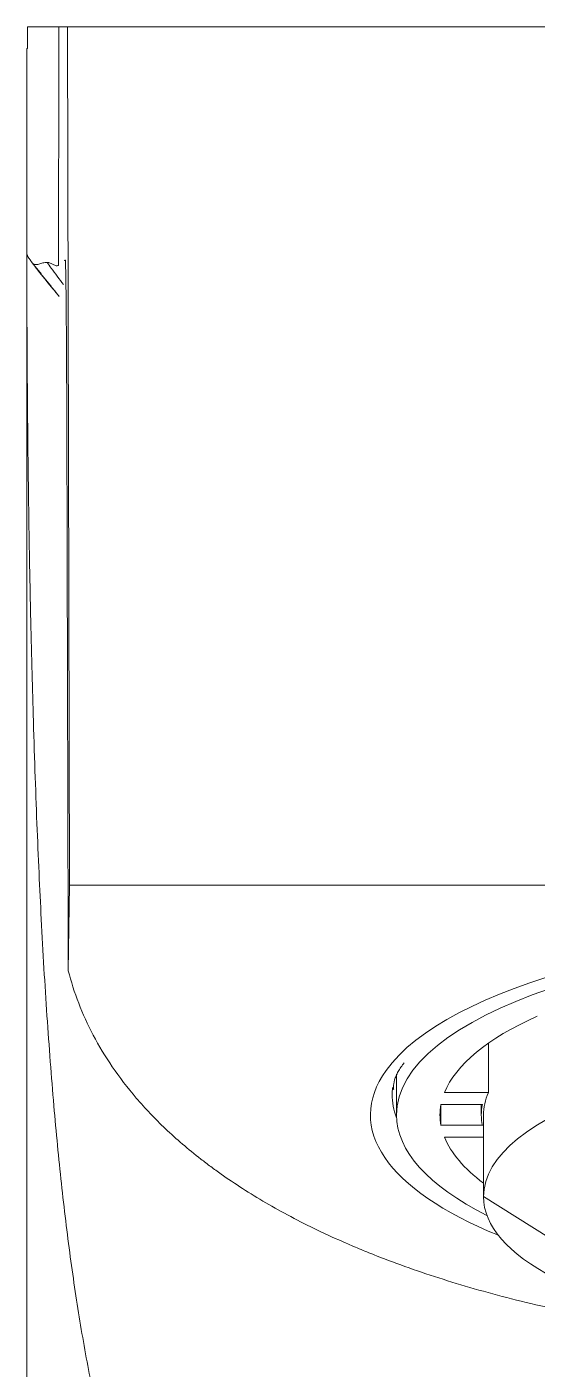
# Model space of a CAD drawing. Header units: millimetres. Extents: x 13295 to 13889, y -332 to 508.
# Drawn here: x 13397.41 to 13409.14, y 206.23 to 237.1 of the extents above; entities that cross this region are included whole.
import ezdxf

# ---------------------------------------------------------------- set-up
doc = ezdxf.new("R2010")
doc.units = ezdxf.units.MM

msp = doc.modelspace()

# ---------------------------------------------------------------- linework, layer by layer
at = {"linetype": 'Continuous', "lineweight": 18}
for p, q in [((13397.424, 237.099), (13397.424, 236.599)), ((13398.146, 237.099), (13398.341, 237.099)), ((13398.341, 237.099), (13437.478, 237.099)), ((13398.392, 217.366), (13398.341, 237.099)), ((13397.409, 231.889), (13397.409, 236.599)), ((13397.409, 231.889), (13397.409, -31.401)), ((13398.392, 217.366), (13398.362, 215.396)), ((13437.426, 217.366), (13398.392, 217.366)), ((13408.022, 212.593), (13408.022, 213.729)), ((13405.909, 213.02), (13405.909, 212.08)), ((13407.012, 212.593), (13408.022, 212.593)), ((13406.932, 211.841), (13406.932, 212.319)), ((13407.884, 212.319), (13406.932, 212.319)), ((13407.859, 212.319), (13407.859, 212.08)), ((13407.909, 212.08), (13407.909, 210.201)), ((13406.932, 211.841), (13407.884, 211.841)), ((13407.909, 211.567), (13407.012, 211.567))]:
    msp.add_line(p, q, dxfattribs=at)
at = {"linetype": 'Continuous', "lineweight": 13}
msp.add_line((13409.409, 209.261), (13407.909, 210.201), dxfattribs=at)
at = {"linetype": 'Continuous', "lineweight": 18}
for centre, major_axis, start_param, end_param in [((13417.909, 212.08), (-12.6, 0), 4.712389, 6.043786), ((13417.909, 212.08), (-12, 0), 3.141593, 6.283185), ((13417.909, 212.08), (11, 0), 2.492984, 3.004803), ((13417.909, 210.201), (-10, 0), 3.141593, 6.283185), ((13417.909, 212.55), (-12.1, 0), 6.244946, 6.283185), ((13417.909, 212.08), (-10, 0), 6.132617, 6.283185), ((13417.909, 212.08), (12, 0), 3.141593, 3.739133), ((13417.909, 212.08), (11, 0), 3.077913, 3.205272), ((13417.909, 212.08), (10.05, 0), 3.071884, 3.211301), ((13417.909, 212.08), (11, 0), 3.278382, 3.571287), ((13417.909, 210.201), (10, 0), 3.141593, 3.719155)]:
    msp.add_ellipse(centre, major_axis=major_axis, ratio=0.34202, start_param=start_param, end_param=end_param, dxfattribs=at)
at = {"linetype": 'Continuous', "lineweight": 13}
for centre, major_axis, start_param, end_param in [((13417.909, 212.08), (-12.6, 0), 6.043786, 6.980766), ((13417.909, 212.55), (-12.1, 0), 0, 0.129591)]:
    msp.add_ellipse(centre, major_axis=major_axis, ratio=0.34202, start_param=start_param, end_param=end_param, dxfattribs=at)
at = {"linetype": 'Continuous', "lineweight": 18}
for points, knots in [([(13397.424, 237.099), (13397.465, 237.099), (13397.59, 237.099), (13397.876, 237.099), (13398.035, 237.099), (13398.146, 237.099)], [0, 0, 0, 0, 0.5, 0.5, 1, 1, 1, 1]), ([(13397.518, 231.693), (13397.517, 231.695), (13397.514, 231.699), (13397.509, 231.706), (13397.503, 231.714), (13397.494, 231.726), (13397.485, 231.739), (13397.474, 231.755), (13397.462, 231.772), (13397.451, 231.789), (13397.439, 231.808), (13397.427, 231.829), (13397.419, 231.845), (13397.415, 231.857), (13397.413, 231.865), (13397.411, 231.872), (13397.409, 231.88), (13397.409, 231.886), (13397.409, 231.889)], [0, 0, 0, 0, 0.02172, 0.048377, 0.079989, 0.116573, 0.185253, 0.235713, 0.319122, 0.400814, 0.480721, 0.601784, 0.735217, 0.782561, 0.832713, 0.885671, 0.941433, 1, 1, 1, 1]), ([(13397.878, 231.682), (13397.861, 231.682), (13397.845, 231.681), (13397.812, 231.678), (13397.795, 231.675), (13397.762, 231.668), (13397.746, 231.664), (13397.714, 231.654), (13397.698, 231.649), (13397.667, 231.64), (13397.652, 231.636), (13397.622, 231.632), (13397.608, 231.632), (13397.584, 231.638), (13397.574, 231.642), (13397.565, 231.648)], [0, 0, 0, 0, 0.14874, 0.14874, 0.29748, 0.29748, 0.446221, 0.446221, 0.594961, 0.594961, 0.743701, 0.743701, 0.892441, 0.892441, 1, 1, 1, 1]), ([(13397.878, 231.682), (13397.908, 231.638), (13398.029, 231.468), (13398.155, 231.3), (13398.251, 231.176)], [0, 0, 0, 0, 0.256715, 1, 1, 1, 1]), ([(13398.137, 231.614), (13398.128, 231.609), (13398.119, 231.606), (13398.1, 231.603), (13398.09, 231.604), (13398.06, 231.61), (13398.039, 231.62), (13398.006, 231.638), (13397.994, 231.645), (13397.972, 231.657), (13397.96, 231.662), (13397.937, 231.672), (13397.925, 231.675), (13397.902, 231.681), (13397.89, 231.682), (13397.878, 231.682)], [0, 0, 0, 0, 0.125, 0.125, 0.25, 0.25, 0.5, 0.5, 0.625, 0.625, 0.75, 0.75, 0.875, 0.875, 1, 1, 1, 1]), ([(13398.272, 231.72), (13398.274, 231.721), (13398.275, 231.723), (13398.279, 231.726), (13398.282, 231.727), (13398.286, 231.731), (13398.286, 231.732), (13398.288, 231.734), (13398.288, 231.736), (13398.289, 231.737), (13398.29, 231.738), (13398.291, 231.738), (13398.291, 231.739), (13398.292, 231.739), (13398.293, 231.738), (13398.294, 231.731), (13398.295, 231.725), (13398.296, 231.706), (13398.297, 231.693), (13398.299, 231.643), (13398.301, 231.594), (13398.302, 231.517), (13398.303, 231.501), (13398.303, 231.467), (13398.304, 231.449), (13398.305, 231.393), (13398.305, 231.353), (13398.308, 231.223), (13398.309, 231.125), (13398.311, 230.904), (13398.313, 230.782), (13398.315, 230.58), (13398.315, 230.51), (13398.316, 230.4), (13398.316, 230.362), (13398.317, 230.286), (13398.317, 230.248), (13398.319, 230.051), (13398.32, 229.885), (13398.322, 229.534), (13398.323, 229.35), (13398.324, 229.059), (13398.325, 228.96), (13398.325, 228.808), (13398.326, 228.731), (13398.326, 228.652), (13398.326, 228.6), (13398.326, 228.573), (13398.327, 228.334), (13398.328, 228.115), (13398.329, 227.667), (13398.33, 227.437), (13398.331, 226.974), (13398.332, 226.741), (13398.334, 226.043), (13398.335, 225.582), (13398.337, 224.888), (13398.337, 224.657), (13398.339, 224.194), (13398.339, 223.962), (13398.341, 223.266), (13398.342, 222.802), (13398.345, 221.876), (13398.346, 221.414), (13398.35, 220.026), (13398.352, 219.1), (13398.357, 217.247), (13398.359, 216.321), (13398.362, 215.396)], [0, 0, 0, 0, 0.027118, 0.027118, 0.087923, 0.087923, 0.103125, 0.103125, 0.118326, 0.118326, 0.125926, 0.125926, 0.133527, 0.133527, 0.148728, 0.148728, 0.16393, 0.16393, 0.179131, 0.179131, 0.209534, 0.209534, 0.217134, 0.217134, 0.224735, 0.224735, 0.239936, 0.239936, 0.270339, 0.270339, 0.300741, 0.300741, 0.315942, 0.315942, 0.323543, 0.323543, 0.331144, 0.331144, 0.361546, 0.361546, 0.391949, 0.391949, 0.40715, 0.40715, 0.414751, 0.418551, 0.418551, 0.422351, 0.422351, 0.452754, 0.452754, 0.483157, 0.483157, 0.513559, 0.513559, 0.574364, 0.574364, 0.604767, 0.604767, 0.635169, 0.635169, 0.695974, 0.695974, 0.75678, 0.75678, 0.87839, 0.87839, 1, 1, 1, 1]), ([(13398.362, 215.396), (13398.426, 215.146), (13398.506, 214.898), (13398.697, 214.405), (13398.808, 214.159), (13399.065, 213.671), (13399.21, 213.428), (13399.539, 212.946), (13399.722, 212.707), (13400.129, 212.231), (13400.353, 211.995), (13400.846, 211.526), (13401.116, 211.294), (13401.486, 211.007), (13401.561, 210.949), (13401.715, 210.835), (13401.951, 210.665), (13402.199, 210.497), (13402.715, 210.167), (13403.084, 209.951), (13403.875, 209.532), (13404.297, 209.328), (13404.863, 209.082), (13405.036, 209.009), (13405.213, 208.936), (13405.332, 208.888), (13405.392, 208.864), (13405.694, 208.745), (13405.943, 208.653), (13406.706, 208.383), (13407.241, 208.213), (13408.083, 207.975), (13408.371, 207.898), (13408.961, 207.751), (13409.264, 207.68), (13409.728, 207.579), (13409.885, 207.546), (13410.124, 207.498), (13410.204, 207.482), (13410.364, 207.45), (13410.766, 207.374), (13411.175, 207.303), (13411.646, 207.228), (13411.787, 207.206), (13411.928, 207.186)], [0, 0, 0, 0, 0.075696, 0.075696, 0.151392, 0.151392, 0.227088, 0.227088, 0.302784, 0.302784, 0.37848, 0.37848, 0.454176, 0.454176, 0.4731, 0.4731, 0.492024, 0.529872, 0.529872, 0.605567, 0.605567, 0.681263, 0.681263, 0.700187, 0.709649, 0.709649, 0.719111, 0.719111, 0.756959, 0.756959, 0.832655, 0.832655, 0.870503, 0.870503, 0.908351, 0.908351, 0.927275, 0.927275, 0.936737, 0.936737, 0.946199, 0.984047, 0.984047, 1, 1, 1, 1])]:
    msp.add_open_spline(points, degree=3, knots=knots, dxfattribs=at)
at = {"linetype": 'Continuous', "lineweight": 13}
for points, knots in [([(13398.137, 231.614), (13398.137, 231.69), (13398.14, 233.351), (13398.143, 235.18), (13398.146, 236.933), (13398.146, 237.099)], [0, 0, 0, 0, 0.041499, 0.908851, 1, 1, 1, 1]), ([(13417.909, 192.205), (13417.885, 192.205), (13417.837, 192.205), (13417.766, 192.206), (13417.696, 192.206), (13417.628, 192.206), (13417.56, 192.206), (13417.495, 192.206), (13417.43, 192.206), (13417.367, 192.207), (13417.306, 192.207), (13417.245, 192.207), (13417.187, 192.208), (13417.129, 192.208), (13417.073, 192.209), (13417.018, 192.209), (13416.965, 192.21), (13416.913, 192.21), (13416.862, 192.211), (13416.813, 192.211), (13416.765, 192.212), (13416.718, 192.213), (13416.673, 192.213), (13416.629, 192.214), (13416.587, 192.215), (13416.461, 192.218), (13416.256, 192.223), (13415.976, 192.233), (13415.707, 192.246), (13415.451, 192.261), (13415.181, 192.281), (13414.89, 192.307), (13414.569, 192.342), (13414.233, 192.385), (13413.92, 192.429), (13413.619, 192.476), (13413.32, 192.525), (13412.975, 192.584), (13412.652, 192.641), (13412.374, 192.691), (13412.163, 192.728), (13411.977, 192.762), (13411.815, 192.791), (13411.677, 192.816), (13411.563, 192.836), (13411.474, 192.852), (13411.408, 192.864), (13411.366, 192.872), (13411.334, 192.878), (13411.305, 192.883), (13411.271, 192.89), (13411.237, 192.896), (13411.204, 192.902), (13411.17, 192.909), (13411.137, 192.915), (13411.105, 192.921), (13411.072, 192.928), (13411.04, 192.934), (13411.008, 192.94), (13410.976, 192.947), (13410.944, 192.953), (13410.913, 192.959), (13410.882, 192.965), (13410.851, 192.972), (13410.821, 192.978), (13410.791, 192.984), (13410.761, 192.99), (13410.731, 192.997), (13410.701, 193.003), (13410.672, 193.009), (13410.643, 193.015), (13410.614, 193.021), (13410.585, 193.027), (13410.557, 193.033), (13410.529, 193.039), (13410.501, 193.046), (13410.474, 193.052), (13410.446, 193.058), (13410.419, 193.064), (13410.392, 193.07), (13410.366, 193.076), (13410.34, 193.082), (13410.313, 193.088), (13410.288, 193.094), (13410.262, 193.1), (13410.237, 193.106), (13410.211, 193.112), (13410.186, 193.118), (13410.162, 193.123), (13410.137, 193.129), (13410.031, 193.155), (13409.844, 193.203), (13409.581, 193.276), (13409.289, 193.363), (13408.961, 193.471), (13408.591, 193.604), (13408.209, 193.752), (13407.897, 193.882), (13407.659, 193.985), (13407.498, 194.057), (13407.339, 194.128), (13407.182, 194.201), (13407.027, 194.274), (13406.873, 194.347), (13406.722, 194.421), (13406.572, 194.496), (13406.424, 194.572), (13406.277, 194.648), (13406.093, 194.746), (13405.874, 194.866), (13405.623, 195.009), (13405.379, 195.155), (13405.143, 195.303), (13404.913, 195.453), (13404.69, 195.605), (13404.474, 195.759), (13404.265, 195.915), (13404.062, 196.073), (13403.813, 196.277), (13403.52, 196.531), (13403.19, 196.844), (13402.872, 197.17), (13402.612, 197.459), (13402.403, 197.704), (13402.242, 197.902), (13402.085, 198.103), (13401.931, 198.308), (13401.781, 198.517), (13401.635, 198.729), (13401.491, 198.946), (13401.351, 199.165), (13401.215, 199.389), (13401.082, 199.616), (13400.951, 199.848), (13400.823, 200.086), (13400.698, 200.329), (13400.577, 200.576), (13400.458, 200.828), (13400.344, 201.083), (13400.232, 201.343), (13400.125, 201.606), (13400.02, 201.874), (13399.918, 202.145), (13399.82, 202.421), (13399.725, 202.701), (13399.632, 202.984), (13399.543, 203.272), (13399.457, 203.564), (13399.373, 203.86), (13399.292, 204.16), (13399.214, 204.464), (13399.139, 204.772), (13399.037, 205.208), (13398.913, 205.781), (13398.773, 206.501), (13398.642, 207.248), (13398.52, 208.022), (13398.406, 208.823), (13398.3, 209.651), (13398.202, 210.506), (13398.112, 211.389), (13398.026, 212.323), (13397.946, 213.315), (13397.87, 214.368), (13397.801, 215.46), (13397.741, 216.555), (13397.687, 217.667), (13397.639, 218.805), (13397.594, 220.019), (13397.556, 221.218), (13397.523, 222.416), (13397.494, 223.63), (13397.468, 224.968), (13397.45, 226.092), (13397.439, 226.962), (13397.432, 227.532), (13397.427, 228.097), (13397.422, 228.655), (13397.418, 229.208), (13397.415, 229.756), (13397.412, 230.297), (13397.41, 230.833), (13397.409, 231.362), (13397.409, 231.714), (13397.409, 231.889)], [0, 0, 0, 0, 0.00128, 0.002536, 0.003768, 0.004975, 0.006159, 0.007318, 0.008454, 0.009565, 0.010652, 0.011716, 0.012755, 0.01377, 0.014761, 0.015728, 0.01667, 0.017589, 0.018484, 0.019354, 0.020201, 0.021023, 0.021821, 0.022596, 0.023346, 0.024072, 0.029254, 0.034227, 0.038992, 0.04355, 0.047901, 0.053392, 0.059166, 0.065222, 0.071564, 0.076177, 0.081651, 0.087987, 0.095184, 0.099557, 0.103482, 0.106961, 0.109992, 0.112576, 0.114712, 0.116402, 0.117644, 0.118439, 0.118787, 0.119435, 0.12008, 0.12072, 0.121356, 0.121987, 0.122614, 0.123237, 0.123856, 0.12447, 0.12508, 0.125685, 0.126287, 0.126884, 0.127476, 0.128065, 0.128649, 0.129229, 0.129804, 0.130375, 0.130942, 0.131505, 0.132063, 0.132617, 0.133167, 0.133712, 0.134253, 0.13479, 0.135323, 0.135851, 0.136375, 0.136894, 0.13741, 0.137921, 0.138428, 0.13893, 0.139428, 0.139922, 0.140412, 0.140897, 0.141378, 0.141855, 0.142328, 0.147641, 0.15286, 0.157986, 0.165226, 0.172871, 0.180924, 0.189388, 0.192913, 0.196424, 0.199921, 0.203405, 0.206875, 0.210331, 0.213774, 0.217204, 0.220621, 0.224024, 0.227415, 0.233545, 0.239601, 0.245584, 0.251495, 0.257335, 0.263104, 0.268805, 0.274437, 0.280003, 0.285503, 0.295415, 0.305355, 0.31533, 0.325348, 0.330924, 0.336512, 0.342113, 0.347727, 0.353355, 0.358999, 0.36466, 0.370337, 0.376033, 0.381748, 0.387483, 0.393347, 0.399231, 0.405136, 0.411062, 0.417011, 0.422984, 0.428982, 0.435006, 0.441058, 0.447138, 0.453248, 0.459388, 0.465559, 0.471763, 0.478001, 0.484274, 0.490581, 0.496926, 0.503308, 0.517312, 0.531675, 0.546404, 0.561508, 0.576992, 0.592863, 0.609126, 0.625788, 0.642854, 0.661757, 0.681286, 0.701448, 0.722245, 0.741712, 0.762507, 0.784633, 0.80809, 0.827894, 0.849908, 0.874133, 0.900569, 0.910995, 0.921314, 0.931526, 0.94163, 0.951627, 0.961516, 0.971298, 0.980973, 0.99054, 1, 1, 1, 1])]:
    msp.add_open_spline(points, degree=3, knots=knots, dxfattribs=at)
at = {"linetype": 'Continuous', "lineweight": 18}
for points, degree in [([(13397.424, 236.599), (13397.414, 236.599), (13397.409, 236.599), (13397.409, 236.599)], 3), ([(13397.549, 231.653), (13398.155, 230.897)], 1), ([(13398.137, 231.614), (13398.137, 231.614), (13398.138, 231.614), (13398.138, 231.614)], 3), ([(13405.845, 212.661), (13405.811, 212.939), (13406.089, 213.28)], 2)]:
    msp.add_open_spline(points, degree=degree, dxfattribs=at)
at = {"linetype": 'Continuous', "lineweight": 13}
msp.add_open_spline([(13398.132, 230.932), (13397.913, 231.184), (13397.708, 231.437), (13397.518, 231.693)], degree=3, dxfattribs=at)

doc.saveas('drawing.dxf')
